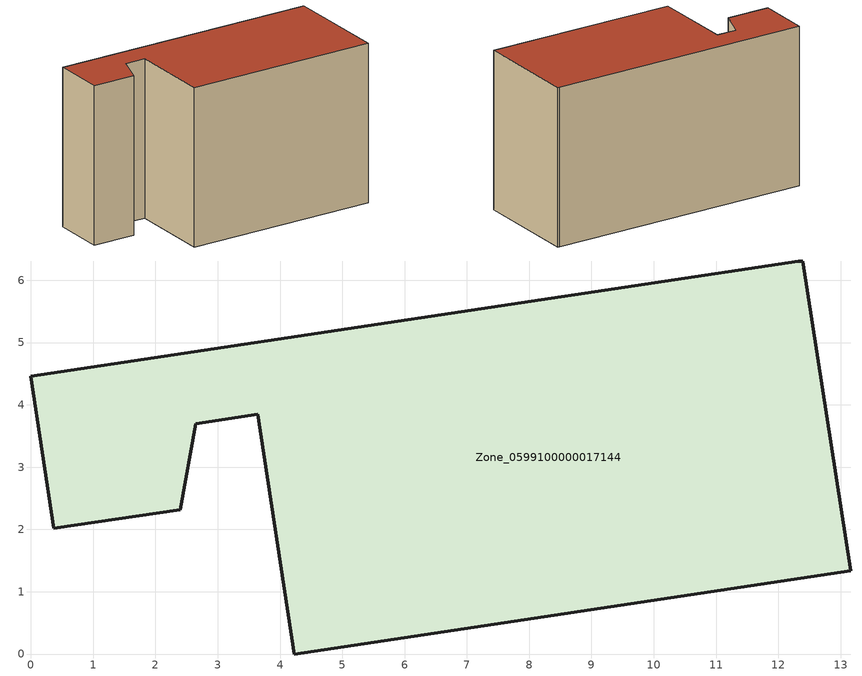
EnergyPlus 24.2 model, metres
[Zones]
Zone_0599100000017144
 floor ground (C_G): 2.4,2.32 0.37,2.02 0,4.46 12.32,6.31 12.39,6.3 13.16,1.34 4.23,0 3.64,3.85 2.65,3.7 z0
 wall outside (C_F): 0.37,2.02 2.4,2.32 2.65,3.7 3.64,3.85 4.23,0 13.16,1.34 12.39,6.3 12.32,6.31 0,4.46 0.37,2.02 z0:7.5
 roof outside (C_R): 12.32,6.31 0,4.46 0.37,2.02 2.4,2.32 2.65,3.7 3.64,3.85 4.23,0 13.16,1.34 12.39,6.3 z7.5
[BUILDING]
Pand.0599100000017144: North Axis=0; Terrain=City; Loads Convergence Tolerance Value=0.04; Temperature Convergence Tolerance Value=0.4; Solar Distribution=FullExterior; Maximum Number of Warmup Days=25; Minimum Number of Warmup Days=1
[Site:Location]
Rotterdam.The.Hague.AP_ZH_NLD Design_Conditions: Latitude=51.96; Longitude=4.45; Time Zone=1; Elevation=-4.5
[SITE:GROUNDTEMPERATURE:BUILDINGSURFACE]
18, 18, 18, 18, 18, 18, 18, 18, 18, 18, 18, 18
[MATERIAL] Thermal Absorptance=0.9; Solar Absorptance=0.7; Visible Absorptance=0.7
Name | Roughness | Thickness | Conductivity | Density | Specific Heat
G.TI.1975-1991 | MediumSmooth | 0.15 | 0.288461 | 540 | 1210
F.TI.1975-1991 | Rough | 0.3 | 0.230769 | 1920 | 840
R.TI.1975-1991 | MediumRough | 0.2 | 0.153846 | 1500 | 1000
[CONSTRUCTION]
C_G: G.TI.1975-1991
C_F: F.TI.1975-1991
C_R: R.TI.1975-1991
[ZONE]
Zone_0599100000017144: Type=1; Multiplier=1; Ceiling Height=Autocalculate; Volume=Autocalculate; Floor Area=autocalculate; Part of Total Floor Area=Yes
[ZONEINFILTRATION:DESIGNFLOWRATE]
Infil_Zone_0599100000017144: Zone or ZoneList or Space or SpaceList=Zone_0599100000017144; Schedule=AlwaysOn; Design Flow Rate Calculation Method=Flow/Area; Flow Rate per Floor Area=0.003; Constant Term Coefficient=1; Temperature Term Coefficient=0; Velocity Term Coefficient=0; Velocity Squared Term Coefficient=0
[HVACTEMPLATE:ZONE:IDEALLOADSAIRSYSTEM]
Zone_0599100000017144: Maximum Heating Supply Air Temperature=50; Minimum Cooling Supply Air Temperature=13; Maximum Heating Supply Air Humidity Ratio=0.0156; Minimum Cooling Supply Air Humidity Ratio=0.0077; Heating Limit=NoLimit; Cooling Limit=NoLimit; Dehumidification Control Type=ConstantSensibleHeatRatio; Cooling Sensible Heat Ratio=0.7; Dehumidification Setpoint=60; Humidification Control Type=None; Humidification Setpoint=30; Outdoor Air Method=None; Outdoor Air Flow Rate per Person=0.00944; Outdoor Air Flow Rate per Zone Floor Area=0; Outdoor Air Flow Rate per Zone=0; Demand Controlled Ventilation Type=None; Outdoor Air Economizer Type=NoEconomizer; Heat Recovery Type=None; Sensible Heat Recovery Effectiveness=0.7; Latent Heat Recovery Effectiveness=0.65
[ZONECONTROL:THERMOSTAT]
ThermostatControl_Zone_0599100000017144: Zone or ZoneList=Zone_0599100000017144; Control Type Schedule=DualSetpointControlType; Control 1=Thermostat_Zone_0599100000017144; Temperature Difference Between Cutout And Setpoint=0
[THERMOSTATSETPOINT:DUALSETPOINT]
Thermostat_Zone_0599100000017144: Heating Setpoint Temperature Schedule=HeatingSetpoint_Zone_0599100000017144; Cooling Setpoint Temperature Schedule=CoolingSetpoint_Zone_0599100000017144
[SCHEDULE:COMPACT]
HeatingSetpoint_Zone_0599100000017144: Through: 12/31, For: AllDays, Until: 24:00, 21
CoolingSetpoint_Zone_0599100000017144: Through: 12/31, For: AllDays, Until: 24:00, 24
DualSetpointControlType: Through: 12/31, For: AllDays, Until: 24:00, 4
AlwaysOn: Through: 12/31, For: AllDays, Until: 24:00, 1
